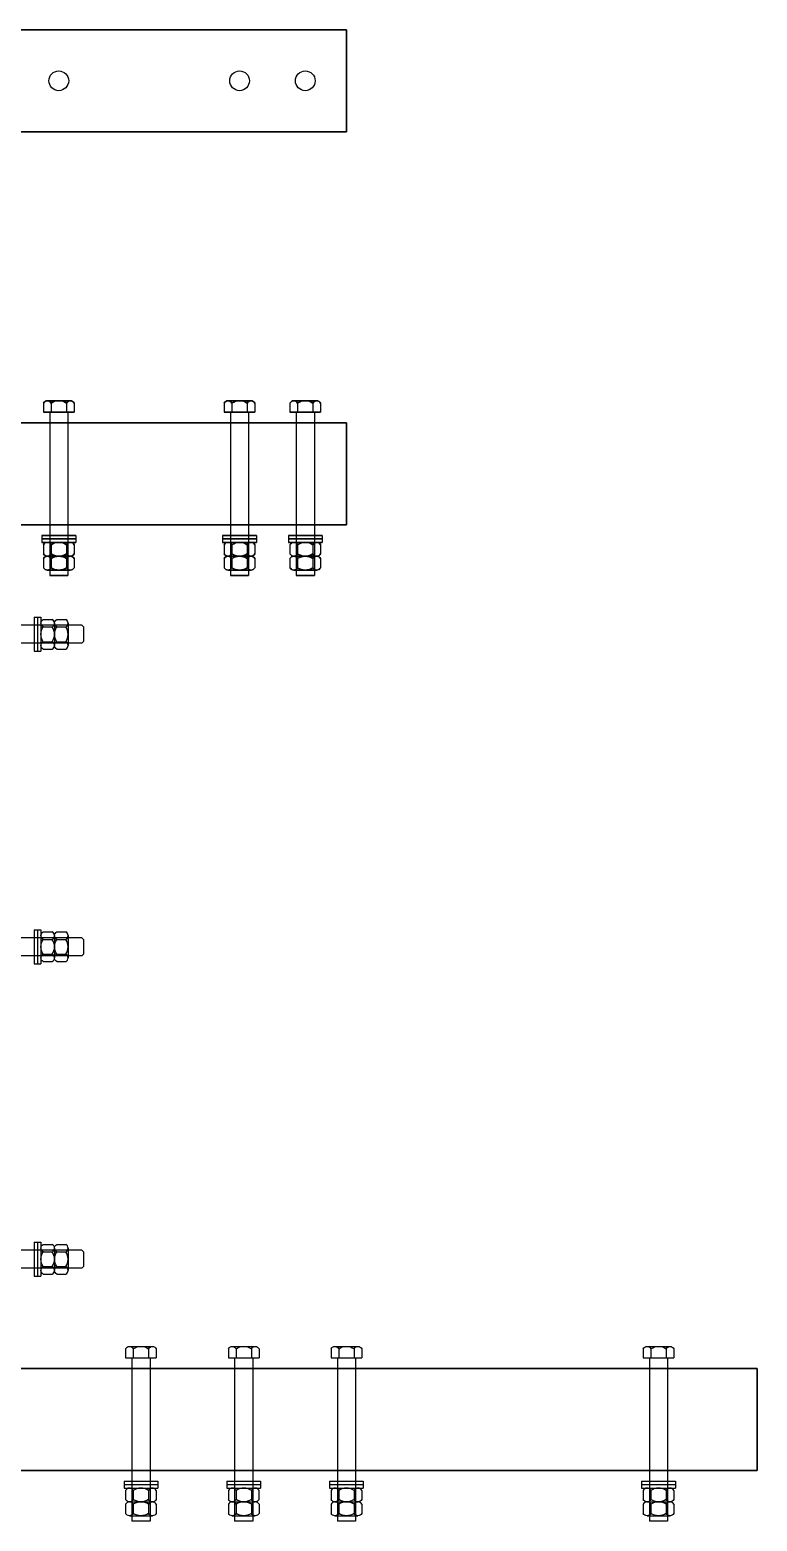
# Model space of a CAD drawing. Extents: x 36536 to 256213, y 18389 to 106449.
# Drawn here: x 240828 to 241714, y 83068 to 84882 of the extents above; entities that cross this region are included whole.
import ezdxf

# ---------------------------------------------------------------- set-up
doc = ezdxf.new("R2010")
doc.units = 0
doc.header["$LTSCALE"] = 1000
doc.header["$MEASUREMENT"] = 0
doc.layers.add('方管150X150X12', color=3, linetype='Continuous')

# ---------------------------------------------------------------- blocks, each defined once
blk = doc.blocks.new('*U466')
for points in [[(-128.3, 20.6), (-128.3, -20.6)], [(-124.2, 20.6), (-128.3, 20.6)], [(-124.2, 20.6), (-124.2, -20.6)], [(-124.2, 20.6), (-124.2, -20.6)], [(-120, 20.6), (-124.2, 20.6)], [(-120, 20.6), (-120, -20.6)], [(120, 20.6), (124.2, 20.6)], [(120, 20.6), (120, -20.6)], [(124.2, 20.6), (128.3, 20.6)], [(124.2, 20.6), (124.2, -20.6)], [(124.2, 20.6), (124.2, -20.6)], [(128.3, 20.6), (128.3, -20.6)], [(-178, 11), (-180, 8.9)], [(-180, 8.9), (-180, -8.9)], [(-178, 11), (178, 11)], [(-161.3, 13.5), (-161.3, -13.5)], [(-147.5, 18), (-158.5, 18)], [(-147.5, 9), (-158.5, 9)], [(-144.8, 13.5), (-144.8, -13.5)], [(-144.8, 13.5), (-144.8, -13.5)], [(-131, 18), (-142, 18)], [(-131, 9), (-142, 9)], [(-128.3, 13.5), (-128.3, -13.5)], [(128.3, 13.5), (128.3, -13.5)], [(131, 18), (142, 18)], [(131, 9), (142, 9)], [(144.8, 13.5), (144.8, -13.5)], [(144.8, 13.5), (144.8, -13.5)], [(147.5, 18), (158.5, 18)], [(147.5, 9), (158.5, 9)], [(161.3, 13.5), (161.3, -13.5)], [(178, 11), (180, 8.9)], [(180, 8.9), (180, -8.9)], [(-178, -11), (-180, -8.9)], [(-178, -11), (178, -11)], [(-147.5, -9), (-158.5, -9)], [(-147.5, -18), (-158.5, -18)], [(-131, -9), (-142, -9)], [(-131, -18), (-142, -18)], [(131, -9), (142, -9)], [(131, -18), (142, -18)], [(147.5, -9), (158.5, -9)], [(147.5, -18), (158.5, -18)], [(178, -11), (180, -8.9)], [(-124.2, -20.6), (-128.3, -20.6)], [(-120, -20.6), (-124.2, -20.6)], [(120, -20.6), (124.2, -20.6)], [(124.2, -20.6), (128.3, -20.6)]]:
    blk.add_lwpolyline(points)
for points in [[(-158.5, 9, -0.61177), (-158.5, 18, -0.61177)], [(-158.5, -9, -0.305858), (-158.5, 9, -0.305858)], [(-147.5, 9, 0.61177), (-147.5, 18, 0.61177)], [(-147.5, -9, 0.305858), (-147.5, 9, 0.305858)], [(-142, 9, -0.61177), (-142, 18, -0.61177)], [(-142, -9, -0.305858), (-142, 9, -0.305858)], [(-131, 9, 0.61177), (-131, 18, 0.61177)], [(-131, -9, 0.305858), (-131, 9, 0.305858)], [(131, 9, -0.61177), (131, 18, -0.61177)], [(131, -9, -0.305858), (131, 9, -0.305858)], [(142, 9, 0.61177), (142, 18, 0.61177)], [(142, -9, 0.305858), (142, 9, 0.305858)], [(147.5, 9, -0.61177), (147.5, 18, -0.61177)], [(147.5, -9, -0.305858), (147.5, 9, -0.305858)], [(158.5, 9, 0.61177), (158.5, 18, 0.61177)], [(158.5, -9, 0.305858), (158.5, 9, 0.305858)], [(-158.5, -18, -0.61177), (-158.5, -9, -0.61177)], [(-147.5, -18, 0.61177), (-147.5, -9, 0.61177)], [(-142, -18, -0.61177), (-142, -9, -0.61177)], [(-131, -18, 0.61177), (-131, -9, 0.61177)], [(131, -18, -0.61177), (131, -9, -0.61177)], [(142, -18, 0.61177), (142, -9, 0.61177)], [(147.5, -18, -0.61177), (147.5, -9, -0.61177)], [(158.5, -18, 0.61177), (158.5, -9, 0.61177)]]:
    blk.add_lwpolyline(points, format="xyb")
blk = doc.blocks.new('*U467')
at = {"layer": '方管150X150X12', "color": 0, "linetype": 'ByBlock', "lineweight": -2, "transparency": 16777216}
for p in [(0, 760), (0, 380), (0, 0)]:
    blk.add_blockref('*U466', p, dxfattribs=at)

msp = doc.modelspace()

# ---------------------------------------------------------------- linework, layer by layer
at = {"color": 2}
for points in [[(240213.576, 84881.977), (241213.576, 84881.977), (241213.576, 84757.977), (240213.576, 84757.977)], [(241213.576, 84881.977), (240213.576, 84881.977), (240213.576, 84757.977), (241213.576, 84757.977)], [(240213.576, 84403.934), (241213.576, 84403.934), (241213.576, 84279.934), (240213.576, 84279.934)], [(241213.576, 84403.934), (240213.576, 84403.934), (240213.576, 84279.934), (241213.576, 84279.934)], [(239713.576, 83253.934), (241713.576, 83253.934), (241713.576, 83129.934), (239713.576, 83129.934)], [(241713.576, 83253.934), (239713.576, 83253.934), (239713.576, 83129.934), (241713.576, 83129.934)]]:
    msp.add_lwpolyline(points, close=True, dxfattribs=at)
for points in [[(240854.254, 84428.132, 0.60107087), (240844.929, 84428.132, 0.60107087)], [(240844.929, 84428.132, -0.60107087), (240854.254, 84428.132, -0.60107087)], [(240872.902, 84428.131, 0.30051003), (240854.249, 84428.131, 0.30051003)], [(240854.249, 84428.131, -0.30051003), (240872.902, 84428.131, -0.30051003)], [(240882.222, 84428.132, 0.60107087), (240872.897, 84428.132, 0.60107087)], [(240872.897, 84428.132, -0.60107087), (240882.222, 84428.132, -0.60107087)], [(241074.254, 84428.132, 0.60107087), (241064.929, 84428.132, 0.60107087)], [(241064.929, 84428.132, -0.60107087), (241074.254, 84428.132, -0.60107087)], [(241092.902, 84428.131, 0.30051003), (241074.249, 84428.131, 0.30051003)], [(241074.249, 84428.131, -0.30051003), (241092.902, 84428.131, -0.30051003)], [(241102.222, 84428.132, 0.60107087), (241092.897, 84428.132, 0.60107087)], [(241092.897, 84428.132, -0.60107087), (241102.222, 84428.132, -0.60107087)], [(241154.254, 84428.132, 0.60107087), (241144.929, 84428.132, 0.60107087)], [(241144.929, 84428.132, -0.60107087), (241154.254, 84428.132, -0.60107087)], [(241172.902, 84428.131, 0.30051003), (241154.249, 84428.131, 0.30051003)], [(241154.249, 84428.131, -0.30051003), (241172.902, 84428.131, -0.30051003)], [(241182.222, 84428.132, 0.60107087), (241172.897, 84428.132, 0.60107087)], [(241172.897, 84428.132, -0.60107087), (241182.222, 84428.132, -0.60107087)], [(240854.253, 84255.882, 0.60107063), (240844.928, 84255.882, 0.60107063)], [(240844.93, 84255.882, -0.60107063), (240854.256, 84255.882, -0.60107063)], [(240872.901, 84255.881, 0.30050993), (240854.248, 84255.881, 0.30050993)], [(240854.25, 84255.881, -0.30050993), (240872.904, 84255.881, -0.30050993)], [(240882.221, 84255.882, 0.60107063), (240872.895, 84255.882, 0.60107063)], [(240872.898, 84255.882, -0.60107063), (240882.223, 84255.882, -0.60107063)], [(241074.253, 84255.882, 0.60107063), (241064.928, 84255.882, 0.60107063)], [(241064.93, 84255.882, -0.60107063), (241074.256, 84255.882, -0.60107063)], [(241092.901, 84255.881, 0.30050993), (241074.248, 84255.881, 0.30050993)], [(241074.25, 84255.881, -0.30050993), (241092.904, 84255.881, -0.30050993)], [(241102.221, 84255.882, 0.60107063), (241092.895, 84255.882, 0.60107063)], [(241092.898, 84255.882, -0.60107063), (241102.223, 84255.882, -0.60107063)], [(241154.253, 84255.882, 0.60107063), (241144.928, 84255.882, 0.60107063)], [(241144.93, 84255.882, -0.60107063), (241154.256, 84255.882, -0.60107063)], [(241172.901, 84255.881, 0.30050993), (241154.248, 84255.881, 0.30050993)], [(241154.25, 84255.881, -0.30050993), (241172.904, 84255.881, -0.30050993)], [(241182.221, 84255.882, 0.60107063), (241172.895, 84255.882, 0.60107063)], [(241172.898, 84255.882, -0.60107063), (241182.223, 84255.882, -0.60107063)], [(240854.253, 84244.687, -0.60107063), (240844.928, 84244.687, -0.60107063)], [(240844.928, 84239.082, -0.60107063), (240854.253, 84239.082, -0.60107063)], [(240844.93, 84244.687, 0.60107063), (240854.256, 84244.687, 0.60107063)], [(240854.256, 84239.082, 0.60107063), (240844.93, 84239.082, 0.60107063)], [(240872.901, 84244.687, -0.30050993), (240854.248, 84244.687, -0.30050993)], [(240854.248, 84239.081, -0.30050993), (240872.901, 84239.081, -0.30050993)], [(240854.25, 84244.687, 0.30050993), (240872.904, 84244.687, 0.30050993)], [(240872.904, 84239.081, 0.30050993), (240854.25, 84239.081, 0.30050993)], [(240882.221, 84244.687, -0.60107063), (240872.895, 84244.687, -0.60107063)], [(240872.895, 84239.082, -0.60107063), (240882.221, 84239.082, -0.60107063)], [(240872.898, 84244.687, 0.60107063), (240882.223, 84244.687, 0.60107063)], [(240882.223, 84239.082, 0.60107063), (240872.898, 84239.082, 0.60107063)], [(241074.253, 84244.687, -0.60107063), (241064.928, 84244.687, -0.60107063)], [(241064.928, 84239.082, -0.60107063), (241074.253, 84239.082, -0.60107063)], [(241064.93, 84244.687, 0.60107063), (241074.256, 84244.687, 0.60107063)], [(241074.256, 84239.082, 0.60107063), (241064.93, 84239.082, 0.60107063)], [(241092.901, 84244.687, -0.30050993), (241074.248, 84244.687, -0.30050993)], [(241074.248, 84239.081, -0.30050993), (241092.901, 84239.081, -0.30050993)], [(241074.25, 84244.687, 0.30050993), (241092.904, 84244.687, 0.30050993)], [(241092.904, 84239.081, 0.30050993), (241074.25, 84239.081, 0.30050993)], [(241102.221, 84244.687, -0.60107063), (241092.895, 84244.687, -0.60107063)], [(241092.895, 84239.082, -0.60107063), (241102.221, 84239.082, -0.60107063)], [(241092.898, 84244.687, 0.60107063), (241102.223, 84244.687, 0.60107063)], [(241102.223, 84239.082, 0.60107063), (241092.898, 84239.082, 0.60107063)], [(241154.253, 84244.687, -0.60107063), (241144.928, 84244.687, -0.60107063)], [(241144.928, 84239.082, -0.60107063), (241154.253, 84239.082, -0.60107063)], [(241144.93, 84244.687, 0.60107063), (241154.256, 84244.687, 0.60107063)], [(241154.256, 84239.082, 0.60107063), (241144.93, 84239.082, 0.60107063)], [(241172.901, 84244.687, -0.30050993), (241154.248, 84244.687, -0.30050993)], [(241154.248, 84239.081, -0.30050993), (241172.901, 84239.081, -0.30050993)], [(241154.25, 84244.687, 0.30050993), (241172.904, 84244.687, 0.30050993)], [(241172.904, 84239.081, 0.30050993), (241154.25, 84239.081, 0.30050993)], [(241182.221, 84244.687, -0.60107063), (241172.895, 84244.687, -0.60107063)], [(241172.895, 84239.082, -0.60107063), (241182.221, 84239.082, -0.60107063)], [(241172.898, 84244.687, 0.60107063), (241182.223, 84244.687, 0.60107063)], [(241182.223, 84239.082, 0.60107063), (241172.898, 84239.082, 0.60107063)], [(240844.928, 84227.887, 0.60107063), (240854.253, 84227.887, 0.60107063)], [(240854.256, 84227.887, -0.60107063), (240844.93, 84227.887, -0.60107063)], [(240854.248, 84227.887, 0.30050993), (240872.901, 84227.887, 0.30050993)], [(240872.904, 84227.887, -0.30050993), (240854.25, 84227.887, -0.30050993)], [(240872.895, 84227.887, 0.60107063), (240882.221, 84227.887, 0.60107063)], [(240882.223, 84227.887, -0.60107063), (240872.898, 84227.887, -0.60107063)], [(241064.928, 84227.887, 0.60107063), (241074.253, 84227.887, 0.60107063)], [(241074.256, 84227.887, -0.60107063), (241064.93, 84227.887, -0.60107063)], [(241074.248, 84227.887, 0.30050993), (241092.901, 84227.887, 0.30050993)], [(241092.904, 84227.887, -0.30050993), (241074.25, 84227.887, -0.30050993)], [(241092.895, 84227.887, 0.60107063), (241102.221, 84227.887, 0.60107063)], [(241102.223, 84227.887, -0.60107063), (241092.898, 84227.887, -0.60107063)], [(241144.928, 84227.887, 0.60107063), (241154.253, 84227.887, 0.60107063)], [(241154.256, 84227.887, -0.60107063), (241144.93, 84227.887, -0.60107063)], [(241154.248, 84227.887, 0.30050993), (241172.901, 84227.887, 0.30050993)], [(241172.904, 84227.887, -0.30050993), (241154.25, 84227.887, -0.30050993)], [(241172.895, 84227.887, 0.60107063), (241182.221, 84227.887, 0.60107063)], [(241182.223, 84227.887, -0.60107063), (241172.898, 84227.887, -0.60107063)], [(240944.929, 83278.132, -0.60107087), (240954.254, 83278.132, -0.60107087)], [(240944.929, 83278.132, -0.60107087), (240954.254, 83278.132, -0.60107087)], [(240954.249, 83278.131, -0.30051003), (240972.902, 83278.131, -0.30051003)], [(240954.249, 83278.131, -0.30051003), (240972.902, 83278.131, -0.30051003)], [(240972.897, 83278.132, -0.60107087), (240982.222, 83278.132, -0.60107087)], [(240972.897, 83278.132, -0.60107087), (240982.222, 83278.132, -0.60107087)], [(241069.929, 83278.132, -0.60107087), (241079.254, 83278.132, -0.60107087)], [(241069.929, 83278.132, -0.60107087), (241079.254, 83278.132, -0.60107087)], [(241079.249, 83278.131, -0.30051003), (241097.902, 83278.131, -0.30051003)], [(241079.249, 83278.131, -0.30051003), (241097.902, 83278.131, -0.30051003)], [(241097.897, 83278.132, -0.60107087), (241107.222, 83278.132, -0.60107087)], [(241097.897, 83278.132, -0.60107087), (241107.222, 83278.132, -0.60107087)], [(241194.929, 83278.132, -0.60107087), (241204.254, 83278.132, -0.60107087)], [(241194.929, 83278.132, -0.60107087), (241204.254, 83278.132, -0.60107087)], [(241204.249, 83278.131, -0.30051003), (241222.902, 83278.131, -0.30051003)], [(241204.249, 83278.131, -0.30051003), (241222.902, 83278.131, -0.30051003)], [(241222.897, 83278.132, -0.60107087), (241232.222, 83278.132, -0.60107087)], [(241222.897, 83278.132, -0.60107087), (241232.222, 83278.132, -0.60107087)], [(241574.929, 83278.132, -0.60107087), (241584.254, 83278.132, -0.60107087)], [(241574.929, 83278.132, -0.60107087), (241584.254, 83278.132, -0.60107087)], [(241584.249, 83278.131, -0.30051003), (241602.902, 83278.131, -0.30051003)], [(241584.249, 83278.131, -0.30051003), (241602.902, 83278.131, -0.30051003)], [(241602.897, 83278.132, -0.60107087), (241612.222, 83278.132, -0.60107087)], [(241602.897, 83278.132, -0.60107087), (241612.222, 83278.132, -0.60107087)], [(240954.253, 83105.882, 0.60107063), (240944.928, 83105.882, 0.60107063)], [(240954.253, 83105.882, 0.60107063), (240944.928, 83105.882, 0.60107063)], [(240972.901, 83105.881, 0.30050993), (240954.248, 83105.881, 0.30050993)], [(240972.901, 83105.881, 0.30050993), (240954.248, 83105.881, 0.30050993)], [(240982.221, 83105.882, 0.60107063), (240972.895, 83105.882, 0.60107063)], [(240982.221, 83105.882, 0.60107063), (240972.895, 83105.882, 0.60107063)], [(241079.253, 83105.882, 0.60107063), (241069.928, 83105.882, 0.60107063)], [(241079.253, 83105.882, 0.60107063), (241069.928, 83105.882, 0.60107063)], [(241097.901, 83105.881, 0.30050993), (241079.248, 83105.881, 0.30050993)], [(241097.901, 83105.881, 0.30050993), (241079.248, 83105.881, 0.30050993)], [(241107.221, 83105.882, 0.60107063), (241097.895, 83105.882, 0.60107063)], [(241107.221, 83105.882, 0.60107063), (241097.895, 83105.882, 0.60107063)], [(241204.253, 83105.882, 0.60107063), (241194.928, 83105.882, 0.60107063)], [(241204.253, 83105.882, 0.60107063), (241194.928, 83105.882, 0.60107063)], [(241222.901, 83105.881, 0.30050993), (241204.248, 83105.881, 0.30050993)], [(241222.901, 83105.881, 0.30050993), (241204.248, 83105.881, 0.30050993)], [(241232.221, 83105.882, 0.60107063), (241222.895, 83105.882, 0.60107063)], [(241232.221, 83105.882, 0.60107063), (241222.895, 83105.882, 0.60107063)], [(241584.253, 83105.882, 0.60107063), (241574.928, 83105.882, 0.60107063)], [(241584.253, 83105.882, 0.60107063), (241574.928, 83105.882, 0.60107063)], [(241602.901, 83105.881, 0.30050993), (241584.248, 83105.881, 0.30050993)], [(241602.901, 83105.881, 0.30050993), (241584.248, 83105.881, 0.30050993)], [(241612.221, 83105.882, 0.60107063), (241602.895, 83105.882, 0.60107063)], [(241612.221, 83105.882, 0.60107063), (241602.895, 83105.882, 0.60107063)], [(240954.253, 83094.687, -0.60107063), (240944.928, 83094.687, -0.60107063)], [(240954.253, 83094.687, -0.60107063), (240944.928, 83094.687, -0.60107063)], [(240954.256, 83089.082, 0.60107063), (240944.93, 83089.082, 0.60107063)], [(240954.256, 83089.082, 0.60107063), (240944.93, 83089.082, 0.60107063)], [(240972.901, 83094.687, -0.30050993), (240954.248, 83094.687, -0.30050993)], [(240972.901, 83094.687, -0.30050993), (240954.248, 83094.687, -0.30050993)], [(240972.904, 83089.081, 0.30050993), (240954.25, 83089.081, 0.30050993)], [(240972.904, 83089.081, 0.30050993), (240954.25, 83089.081, 0.30050993)], [(240982.221, 83094.687, -0.60107063), (240972.895, 83094.687, -0.60107063)], [(240982.221, 83094.687, -0.60107063), (240972.895, 83094.687, -0.60107063)], [(240982.223, 83089.082, 0.60107063), (240972.898, 83089.082, 0.60107063)], [(240982.223, 83089.082, 0.60107063), (240972.898, 83089.082, 0.60107063)], [(241079.253, 83094.687, -0.60107063), (241069.928, 83094.687, -0.60107063)], [(241079.253, 83094.687, -0.60107063), (241069.928, 83094.687, -0.60107063)], [(241079.256, 83089.082, 0.60107063), (241069.93, 83089.082, 0.60107063)], [(241079.256, 83089.082, 0.60107063), (241069.93, 83089.082, 0.60107063)], [(241097.901, 83094.687, -0.30050993), (241079.248, 83094.687, -0.30050993)], [(241097.901, 83094.687, -0.30050993), (241079.248, 83094.687, -0.30050993)], [(241097.904, 83089.081, 0.30050993), (241079.25, 83089.081, 0.30050993)], [(241097.904, 83089.081, 0.30050993), (241079.25, 83089.081, 0.30050993)], [(241107.221, 83094.687, -0.60107063), (241097.895, 83094.687, -0.60107063)], [(241107.221, 83094.687, -0.60107063), (241097.895, 83094.687, -0.60107063)], [(241107.223, 83089.082, 0.60107063), (241097.898, 83089.082, 0.60107063)], [(241107.223, 83089.082, 0.60107063), (241097.898, 83089.082, 0.60107063)], [(241204.253, 83094.687, -0.60107063), (241194.928, 83094.687, -0.60107063)], [(241204.253, 83094.687, -0.60107063), (241194.928, 83094.687, -0.60107063)], [(241204.256, 83089.082, 0.60107063), (241194.93, 83089.082, 0.60107063)], [(241204.256, 83089.082, 0.60107063), (241194.93, 83089.082, 0.60107063)], [(241222.901, 83094.687, -0.30050993), (241204.248, 83094.687, -0.30050993)], [(241222.901, 83094.687, -0.30050993), (241204.248, 83094.687, -0.30050993)], [(241222.904, 83089.081, 0.30050993), (241204.25, 83089.081, 0.30050993)], [(241222.904, 83089.081, 0.30050993), (241204.25, 83089.081, 0.30050993)], [(241232.221, 83094.687, -0.60107063), (241222.895, 83094.687, -0.60107063)], [(241232.221, 83094.687, -0.60107063), (241222.895, 83094.687, -0.60107063)], [(241232.223, 83089.082, 0.60107063), (241222.898, 83089.082, 0.60107063)], [(241232.223, 83089.082, 0.60107063), (241222.898, 83089.082, 0.60107063)], [(241584.253, 83094.687, -0.60107063), (241574.928, 83094.687, -0.60107063)], [(241584.253, 83094.687, -0.60107063), (241574.928, 83094.687, -0.60107063)], [(241584.256, 83089.082, 0.60107063), (241574.93, 83089.082, 0.60107063)], [(241584.256, 83089.082, 0.60107063), (241574.93, 83089.082, 0.60107063)], [(241602.901, 83094.687, -0.30050993), (241584.248, 83094.687, -0.30050993)], [(241602.901, 83094.687, -0.30050993), (241584.248, 83094.687, -0.30050993)], [(241602.904, 83089.081, 0.30050993), (241584.25, 83089.081, 0.30050993)], [(241602.904, 83089.081, 0.30050993), (241584.25, 83089.081, 0.30050993)], [(241612.221, 83094.687, -0.60107063), (241602.895, 83094.687, -0.60107063)], [(241612.221, 83094.687, -0.60107063), (241602.895, 83094.687, -0.60107063)], [(241612.223, 83089.082, 0.60107063), (241602.898, 83089.082, 0.60107063)], [(241612.223, 83089.082, 0.60107063), (241602.898, 83089.082, 0.60107063)], [(240954.256, 83077.887, -0.60107063), (240944.93, 83077.887, -0.60107063)], [(240954.256, 83077.887, -0.60107063), (240944.93, 83077.887, -0.60107063)], [(240972.904, 83077.887, -0.30050993), (240954.25, 83077.887, -0.30050993)], [(240972.904, 83077.887, -0.30050993), (240954.25, 83077.887, -0.30050993)], [(240982.223, 83077.887, -0.60107063), (240972.898, 83077.887, -0.60107063)], [(240982.223, 83077.887, -0.60107063), (240972.898, 83077.887, -0.60107063)], [(241079.256, 83077.887, -0.60107063), (241069.93, 83077.887, -0.60107063)], [(241079.256, 83077.887, -0.60107063), (241069.93, 83077.887, -0.60107063)], [(241097.904, 83077.887, -0.30050993), (241079.25, 83077.887, -0.30050993)], [(241097.904, 83077.887, -0.30050993), (241079.25, 83077.887, -0.30050993)], [(241107.223, 83077.887, -0.60107063), (241097.898, 83077.887, -0.60107063)], [(241107.223, 83077.887, -0.60107063), (241097.898, 83077.887, -0.60107063)], [(241204.256, 83077.887, -0.60107063), (241194.93, 83077.887, -0.60107063)], [(241204.256, 83077.887, -0.60107063), (241194.93, 83077.887, -0.60107063)], [(241222.904, 83077.887, -0.30050993), (241204.25, 83077.887, -0.30050993)], [(241222.904, 83077.887, -0.30050993), (241204.25, 83077.887, -0.30050993)], [(241232.223, 83077.887, -0.60107063), (241222.898, 83077.887, -0.60107063)], [(241232.223, 83077.887, -0.60107063), (241222.898, 83077.887, -0.60107063)], [(241584.256, 83077.887, -0.60107063), (241574.93, 83077.887, -0.60107063)], [(241584.256, 83077.887, -0.60107063), (241574.93, 83077.887, -0.60107063)], [(241602.904, 83077.887, -0.30050993), (241584.25, 83077.887, -0.30050993)], [(241602.904, 83077.887, -0.30050993), (241584.25, 83077.887, -0.30050993)], [(241612.223, 83077.887, -0.60107063), (241602.898, 83077.887, -0.60107063)], [(241612.223, 83077.887, -0.60107063), (241602.898, 83077.887, -0.60107063)]]:
    msp.add_lwpolyline(points, format="xyb")
for points in [[(240844.931, 84428.134), (240844.931, 84416.934)], [(240844.931, 84428.134), (240844.931, 84416.934)], [(240877.559, 84430.934), (240849.592, 84430.934)], [(240849.592, 84430.934), (240877.559, 84430.934)], [(240854.253, 84428.134), (240854.253, 84416.934)], [(240854.253, 84428.134), (240854.253, 84416.934)], [(240872.898, 84428.134), (240872.898, 84416.934)], [(240872.898, 84428.134), (240872.898, 84416.934)], [(240882.221, 84428.134), (240882.221, 84416.934)], [(240882.221, 84428.134), (240882.221, 84416.934)], [(241064.931, 84428.134), (241064.931, 84416.934)], [(241064.931, 84428.134), (241064.931, 84416.934)], [(241097.559, 84430.934), (241069.592, 84430.934)], [(241069.592, 84430.934), (241097.559, 84430.934)], [(241074.253, 84428.134), (241074.253, 84416.934)], [(241074.253, 84428.134), (241074.253, 84416.934)], [(241092.898, 84428.134), (241092.898, 84416.934)], [(241092.898, 84428.134), (241092.898, 84416.934)], [(241102.221, 84428.134), (241102.221, 84416.934)], [(241102.221, 84428.134), (241102.221, 84416.934)], [(241144.931, 84428.134), (241144.931, 84416.934)], [(241144.931, 84428.134), (241144.931, 84416.934)], [(241177.559, 84430.934), (241149.592, 84430.934)], [(241149.592, 84430.934), (241177.559, 84430.934)], [(241154.253, 84428.134), (241154.253, 84416.934)], [(241154.253, 84428.134), (241154.253, 84416.934)], [(241172.898, 84428.134), (241172.898, 84416.934)], [(241172.898, 84428.134), (241172.898, 84416.934)], [(241182.221, 84428.134), (241182.221, 84416.934)], [(241182.221, 84428.134), (241182.221, 84416.934)], [(240882.221, 84416.934), (240844.931, 84416.934)], [(240844.931, 84416.934), (240882.221, 84416.934)], [(240852.576, 84416.934), (240852.576, 84218.407)], [(240852.576, 84416.934), (240852.576, 84218.407)], [(240874.576, 84416.934), (240874.576, 84218.407)], [(240874.576, 84416.934), (240874.576, 84218.407)], [(241102.221, 84416.934), (241064.931, 84416.934)], [(241064.931, 84416.934), (241102.221, 84416.934)], [(241072.576, 84416.934), (241072.576, 84218.407)], [(241072.576, 84416.934), (241072.576, 84218.407)], [(241094.576, 84416.934), (241094.576, 84218.407)], [(241094.576, 84416.934), (241094.576, 84218.407)], [(241182.221, 84416.934), (241144.931, 84416.934)], [(241144.931, 84416.934), (241182.221, 84416.934)], [(241152.576, 84416.934), (241152.576, 84218.407)], [(241152.576, 84416.934), (241152.576, 84218.407)], [(241174.576, 84416.934), (241174.576, 84218.407)], [(241174.576, 84416.934), (241174.576, 84218.407)], [(240884.201, 84266.934), (240842.951, 84266.934)], [(240842.951, 84266.934), (240842.951, 84262.809)], [(240842.951, 84266.934), (240842.951, 84262.809)], [(240842.951, 84266.934), (240884.201, 84266.934)], [(240884.201, 84262.809), (240842.951, 84262.809)], [(240842.951, 84262.809), (240842.951, 84258.684)], [(240884.201, 84262.809), (240842.951, 84262.809)], [(240842.951, 84262.809), (240842.951, 84258.684)], [(240842.951, 84262.809), (240884.201, 84262.809)], [(240842.951, 84262.809), (240884.201, 84262.809)], [(240884.201, 84258.684), (240842.951, 84258.684)], [(240842.951, 84258.684), (240884.201, 84258.684)], [(240849.59, 84258.684), (240877.558, 84258.684)], [(240877.561, 84258.684), (240849.593, 84258.684)], [(240884.201, 84266.934), (240884.201, 84262.809)], [(240884.201, 84266.934), (240884.201, 84262.809)], [(240884.201, 84262.809), (240884.201, 84258.684)], [(240884.201, 84262.809), (240884.201, 84258.684)], [(241104.201, 84266.934), (241062.951, 84266.934)], [(241062.951, 84266.934), (241062.951, 84262.809)], [(241062.951, 84266.934), (241062.951, 84262.809)], [(241062.951, 84266.934), (241104.201, 84266.934)], [(241104.201, 84262.809), (241062.951, 84262.809)], [(241062.951, 84262.809), (241062.951, 84258.684)], [(241104.201, 84262.809), (241062.951, 84262.809)], [(241062.951, 84262.809), (241062.951, 84258.684)], [(241062.951, 84262.809), (241104.201, 84262.809)], [(241062.951, 84262.809), (241104.201, 84262.809)], [(241104.201, 84258.684), (241062.951, 84258.684)], [(241062.951, 84258.684), (241104.201, 84258.684)], [(241069.59, 84258.684), (241097.558, 84258.684)], [(241097.561, 84258.684), (241069.593, 84258.684)], [(241104.201, 84266.934), (241104.201, 84262.809)], [(241104.201, 84266.934), (241104.201, 84262.809)], [(241104.201, 84262.809), (241104.201, 84258.684)], [(241104.201, 84262.809), (241104.201, 84258.684)], [(241184.201, 84266.934), (241142.951, 84266.934)], [(241142.951, 84266.934), (241142.951, 84262.809)], [(241142.951, 84266.934), (241142.951, 84262.809)], [(241142.951, 84266.934), (241184.201, 84266.934)], [(241184.201, 84262.809), (241142.951, 84262.809)], [(241142.951, 84262.809), (241142.951, 84258.684)], [(241184.201, 84262.809), (241142.951, 84262.809)], [(241142.951, 84262.809), (241142.951, 84258.684)], [(241142.951, 84262.809), (241184.201, 84262.809)], [(241142.951, 84262.809), (241184.201, 84262.809)], [(241184.201, 84258.684), (241142.951, 84258.684)], [(241142.951, 84258.684), (241184.201, 84258.684)], [(241149.59, 84258.684), (241177.558, 84258.684)], [(241177.561, 84258.684), (241149.593, 84258.684)], [(241184.201, 84266.934), (241184.201, 84262.809)], [(241184.201, 84266.934), (241184.201, 84262.809)], [(241184.201, 84262.809), (241184.201, 84258.684)], [(241184.201, 84262.809), (241184.201, 84258.684)], [(240844.929, 84255.884), (240844.929, 84244.684)], [(240844.932, 84255.884), (240844.932, 84244.684)], [(240877.558, 84241.884), (240849.59, 84241.884)], [(240849.59, 84241.884), (240877.558, 84241.884)], [(240877.561, 84241.884), (240849.593, 84241.884)], [(240849.593, 84241.884), (240877.561, 84241.884)], [(240854.252, 84255.884), (240854.252, 84244.684)], [(240854.254, 84255.884), (240854.254, 84244.684)], [(240872.897, 84255.884), (240872.897, 84244.684)], [(240872.899, 84255.884), (240872.899, 84244.684)], [(240882.219, 84255.884), (240882.219, 84244.684)], [(240882.222, 84255.884), (240882.222, 84244.684)], [(241064.929, 84255.884), (241064.929, 84244.684)], [(241064.932, 84255.884), (241064.932, 84244.684)], [(241097.558, 84241.884), (241069.59, 84241.884)], [(241069.59, 84241.884), (241097.558, 84241.884)], [(241097.561, 84241.884), (241069.593, 84241.884)], [(241069.593, 84241.884), (241097.561, 84241.884)], [(241074.252, 84255.884), (241074.252, 84244.684)], [(241074.254, 84255.884), (241074.254, 84244.684)], [(241092.897, 84255.884), (241092.897, 84244.684)], [(241092.899, 84255.884), (241092.899, 84244.684)], [(241102.219, 84255.884), (241102.219, 84244.684)], [(241102.222, 84255.884), (241102.222, 84244.684)], [(241144.929, 84255.884), (241144.929, 84244.684)], [(241144.932, 84255.884), (241144.932, 84244.684)], [(241177.558, 84241.884), (241149.59, 84241.884)], [(241149.59, 84241.884), (241177.558, 84241.884)], [(241177.561, 84241.884), (241149.593, 84241.884)], [(241149.593, 84241.884), (241177.561, 84241.884)], [(241154.252, 84255.884), (241154.252, 84244.684)], [(241154.254, 84255.884), (241154.254, 84244.684)], [(241172.897, 84255.884), (241172.897, 84244.684)], [(241172.899, 84255.884), (241172.899, 84244.684)], [(241182.219, 84255.884), (241182.219, 84244.684)], [(241182.222, 84255.884), (241182.222, 84244.684)], [(240844.929, 84239.084), (240844.929, 84227.884)], [(240844.932, 84239.084), (240844.932, 84227.884)], [(240877.558, 84225.084), (240849.59, 84225.084)], [(240849.593, 84225.084), (240877.561, 84225.084)], [(240854.252, 84239.084), (240854.252, 84227.884)], [(240854.254, 84239.084), (240854.254, 84227.884)], [(240872.897, 84239.084), (240872.897, 84227.884)], [(240872.899, 84239.084), (240872.899, 84227.884)], [(240882.219, 84239.084), (240882.219, 84227.884)], [(240882.222, 84239.084), (240882.222, 84227.884)], [(241064.929, 84239.084), (241064.929, 84227.884)], [(241064.932, 84239.084), (241064.932, 84227.884)], [(241097.558, 84225.084), (241069.59, 84225.084)], [(241069.593, 84225.084), (241097.561, 84225.084)], [(241074.252, 84239.084), (241074.252, 84227.884)], [(241074.254, 84239.084), (241074.254, 84227.884)], [(241092.897, 84239.084), (241092.897, 84227.884)], [(241092.899, 84239.084), (241092.899, 84227.884)], [(241102.219, 84239.084), (241102.219, 84227.884)], [(241102.222, 84239.084), (241102.222, 84227.884)], [(241144.929, 84239.084), (241144.929, 84227.884)], [(241144.932, 84239.084), (241144.932, 84227.884)], [(241177.558, 84225.084), (241149.59, 84225.084)], [(241149.593, 84225.084), (241177.561, 84225.084)], [(241154.252, 84239.084), (241154.252, 84227.884)], [(241154.254, 84239.084), (241154.254, 84227.884)], [(241172.897, 84239.084), (241172.897, 84227.884)], [(241172.899, 84239.084), (241172.899, 84227.884)], [(241182.219, 84239.084), (241182.219, 84227.884)], [(241182.222, 84239.084), (241182.222, 84227.884)], [(240852.576, 84218.407), (240874.576, 84218.407), (240874.576, 84218.407)], [(240874.576, 84218.407), (240852.576, 84218.407), (240852.576, 84218.407)], [(241072.576, 84218.407), (241094.576, 84218.407), (241094.576, 84218.407)], [(241094.576, 84218.407), (241072.576, 84218.407), (241072.576, 84218.407)], [(241152.576, 84218.407), (241174.576, 84218.407), (241174.576, 84218.407)], [(241174.576, 84218.407), (241152.576, 84218.407), (241152.576, 84218.407)], [(240949.592, 83280.934), (240977.559, 83280.934)], [(240949.592, 83280.934), (240977.559, 83280.934)], [(241074.592, 83280.934), (241102.559, 83280.934)], [(241074.592, 83280.934), (241102.559, 83280.934)], [(241199.592, 83280.934), (241227.559, 83280.934)], [(241199.592, 83280.934), (241227.559, 83280.934)], [(241579.592, 83280.934), (241607.559, 83280.934)], [(241579.592, 83280.934), (241607.559, 83280.934)], [(240944.931, 83278.134), (240944.931, 83266.934)], [(240944.931, 83278.134), (240944.931, 83266.934)], [(240944.931, 83266.934), (240982.221, 83266.934)], [(240944.931, 83266.934), (240982.221, 83266.934)], [(240952.576, 83266.934), (240952.576, 83068.407)], [(240952.576, 83266.934), (240952.576, 83068.407)], [(240954.253, 83278.134), (240954.253, 83266.934)], [(240954.253, 83278.134), (240954.253, 83266.934)], [(240972.898, 83278.134), (240972.898, 83266.934)], [(240972.898, 83278.134), (240972.898, 83266.934)], [(240974.576, 83266.934), (240974.576, 83068.407)], [(240974.576, 83266.934), (240974.576, 83068.407)], [(240982.221, 83278.134), (240982.221, 83266.934)], [(240982.221, 83278.134), (240982.221, 83266.934)], [(241069.931, 83278.134), (241069.931, 83266.934)], [(241069.931, 83278.134), (241069.931, 83266.934)], [(241069.931, 83266.934), (241107.221, 83266.934)], [(241069.931, 83266.934), (241107.221, 83266.934)], [(241077.576, 83266.934), (241077.576, 83068.407)], [(241077.576, 83266.934), (241077.576, 83068.407)], [(241079.253, 83278.134), (241079.253, 83266.934)], [(241079.253, 83278.134), (241079.253, 83266.934)], [(241097.898, 83278.134), (241097.898, 83266.934)], [(241097.898, 83278.134), (241097.898, 83266.934)], [(241099.576, 83266.934), (241099.576, 83068.407)], [(241099.576, 83266.934), (241099.576, 83068.407)], [(241107.221, 83278.134), (241107.221, 83266.934)], [(241107.221, 83278.134), (241107.221, 83266.934)], [(241194.931, 83278.134), (241194.931, 83266.934)], [(241194.931, 83278.134), (241194.931, 83266.934)], [(241194.931, 83266.934), (241232.221, 83266.934)], [(241194.931, 83266.934), (241232.221, 83266.934)], [(241202.576, 83266.934), (241202.576, 83068.407)], [(241202.576, 83266.934), (241202.576, 83068.407)], [(241204.253, 83278.134), (241204.253, 83266.934)], [(241204.253, 83278.134), (241204.253, 83266.934)], [(241222.898, 83278.134), (241222.898, 83266.934)], [(241222.898, 83278.134), (241222.898, 83266.934)], [(241224.576, 83266.934), (241224.576, 83068.407)], [(241224.576, 83266.934), (241224.576, 83068.407)], [(241232.221, 83278.134), (241232.221, 83266.934)], [(241232.221, 83278.134), (241232.221, 83266.934)], [(241574.931, 83278.134), (241574.931, 83266.934)], [(241574.931, 83278.134), (241574.931, 83266.934)], [(241574.931, 83266.934), (241612.221, 83266.934)], [(241574.931, 83266.934), (241612.221, 83266.934)], [(241582.576, 83266.934), (241582.576, 83068.407)], [(241582.576, 83266.934), (241582.576, 83068.407)], [(241584.253, 83278.134), (241584.253, 83266.934)], [(241584.253, 83278.134), (241584.253, 83266.934)], [(241602.898, 83278.134), (241602.898, 83266.934)], [(241602.898, 83278.134), (241602.898, 83266.934)], [(241604.576, 83266.934), (241604.576, 83068.407)], [(241604.576, 83266.934), (241604.576, 83068.407)], [(241612.221, 83278.134), (241612.221, 83266.934)], [(241612.221, 83278.134), (241612.221, 83266.934)], [(240942.951, 83116.934), (240942.951, 83112.809)], [(240942.951, 83116.934), (240984.201, 83116.934)], [(240942.951, 83116.934), (240942.951, 83112.809)], [(240942.951, 83116.934), (240984.201, 83116.934)], [(240984.201, 83116.934), (240984.201, 83112.809)], [(240984.201, 83116.934), (240984.201, 83112.809)], [(241067.951, 83116.934), (241067.951, 83112.809)], [(241067.951, 83116.934), (241109.201, 83116.934)], [(241067.951, 83116.934), (241067.951, 83112.809)], [(241067.951, 83116.934), (241109.201, 83116.934)], [(241109.201, 83116.934), (241109.201, 83112.809)], [(241109.201, 83116.934), (241109.201, 83112.809)], [(241192.951, 83116.934), (241192.951, 83112.809)], [(241192.951, 83116.934), (241234.201, 83116.934)], [(241192.951, 83116.934), (241192.951, 83112.809)], [(241192.951, 83116.934), (241234.201, 83116.934)], [(241234.201, 83116.934), (241234.201, 83112.809)], [(241234.201, 83116.934), (241234.201, 83112.809)], [(241572.951, 83116.934), (241572.951, 83112.809)], [(241572.951, 83116.934), (241614.201, 83116.934)], [(241572.951, 83116.934), (241572.951, 83112.809)], [(241572.951, 83116.934), (241614.201, 83116.934)], [(241614.201, 83116.934), (241614.201, 83112.809)], [(241614.201, 83116.934), (241614.201, 83112.809)], [(240942.951, 83112.809), (240942.951, 83108.684)], [(240942.951, 83112.809), (240984.201, 83112.809)], [(240942.951, 83112.809), (240984.201, 83112.809)], [(240942.951, 83112.809), (240942.951, 83108.684)], [(240942.951, 83112.809), (240984.201, 83112.809)], [(240942.951, 83112.809), (240984.201, 83112.809)], [(240942.951, 83108.684), (240984.201, 83108.684)], [(240942.951, 83108.684), (240984.201, 83108.684)], [(240944.929, 83105.884), (240944.929, 83094.684)], [(240944.929, 83105.884), (240944.929, 83094.684)], [(240949.59, 83108.684), (240977.558, 83108.684)], [(240949.59, 83108.684), (240977.558, 83108.684)], [(240954.252, 83105.884), (240954.252, 83094.684)], [(240954.252, 83105.884), (240954.252, 83094.684)], [(240972.897, 83105.884), (240972.897, 83094.684)], [(240972.897, 83105.884), (240972.897, 83094.684)], [(240982.219, 83105.884), (240982.219, 83094.684)], [(240982.219, 83105.884), (240982.219, 83094.684)], [(240984.201, 83112.809), (240984.201, 83108.684)], [(240984.201, 83112.809), (240984.201, 83108.684)], [(241067.951, 83112.809), (241067.951, 83108.684)], [(241067.951, 83112.809), (241109.201, 83112.809)], [(241067.951, 83112.809), (241109.201, 83112.809)], [(241067.951, 83112.809), (241067.951, 83108.684)], [(241067.951, 83112.809), (241109.201, 83112.809)], [(241067.951, 83112.809), (241109.201, 83112.809)], [(241067.951, 83108.684), (241109.201, 83108.684)], [(241067.951, 83108.684), (241109.201, 83108.684)], [(241069.929, 83105.884), (241069.929, 83094.684)], [(241069.929, 83105.884), (241069.929, 83094.684)], [(241074.59, 83108.684), (241102.558, 83108.684)], [(241074.59, 83108.684), (241102.558, 83108.684)], [(241079.252, 83105.884), (241079.252, 83094.684)], [(241079.252, 83105.884), (241079.252, 83094.684)], [(241097.897, 83105.884), (241097.897, 83094.684)], [(241097.897, 83105.884), (241097.897, 83094.684)], [(241107.219, 83105.884), (241107.219, 83094.684)], [(241107.219, 83105.884), (241107.219, 83094.684)], [(241109.201, 83112.809), (241109.201, 83108.684)], [(241109.201, 83112.809), (241109.201, 83108.684)], [(241192.951, 83112.809), (241192.951, 83108.684)], [(241192.951, 83112.809), (241234.201, 83112.809)], [(241192.951, 83112.809), (241234.201, 83112.809)], [(241192.951, 83112.809), (241192.951, 83108.684)], [(241192.951, 83112.809), (241234.201, 83112.809)], [(241192.951, 83112.809), (241234.201, 83112.809)], [(241192.951, 83108.684), (241234.201, 83108.684)], [(241192.951, 83108.684), (241234.201, 83108.684)], [(241194.929, 83105.884), (241194.929, 83094.684)], [(241194.929, 83105.884), (241194.929, 83094.684)], [(241199.59, 83108.684), (241227.558, 83108.684)], [(241199.59, 83108.684), (241227.558, 83108.684)], [(241204.252, 83105.884), (241204.252, 83094.684)], [(241204.252, 83105.884), (241204.252, 83094.684)], [(241222.897, 83105.884), (241222.897, 83094.684)], [(241222.897, 83105.884), (241222.897, 83094.684)], [(241232.219, 83105.884), (241232.219, 83094.684)], [(241232.219, 83105.884), (241232.219, 83094.684)], [(241234.201, 83112.809), (241234.201, 83108.684)], [(241234.201, 83112.809), (241234.201, 83108.684)], [(241572.951, 83112.809), (241572.951, 83108.684)], [(241572.951, 83112.809), (241614.201, 83112.809)], [(241572.951, 83112.809), (241614.201, 83112.809)], [(241572.951, 83112.809), (241572.951, 83108.684)], [(241572.951, 83112.809), (241614.201, 83112.809)], [(241572.951, 83112.809), (241614.201, 83112.809)], [(241572.951, 83108.684), (241614.201, 83108.684)], [(241572.951, 83108.684), (241614.201, 83108.684)], [(241574.929, 83105.884), (241574.929, 83094.684)], [(241574.929, 83105.884), (241574.929, 83094.684)], [(241579.59, 83108.684), (241607.558, 83108.684)], [(241579.59, 83108.684), (241607.558, 83108.684)], [(241584.252, 83105.884), (241584.252, 83094.684)], [(241584.252, 83105.884), (241584.252, 83094.684)], [(241602.897, 83105.884), (241602.897, 83094.684)], [(241602.897, 83105.884), (241602.897, 83094.684)], [(241612.219, 83105.884), (241612.219, 83094.684)], [(241612.219, 83105.884), (241612.219, 83094.684)], [(241614.201, 83112.809), (241614.201, 83108.684)], [(241614.201, 83112.809), (241614.201, 83108.684)], [(240944.932, 83089.084), (240944.932, 83077.884)], [(240944.932, 83089.084), (240944.932, 83077.884)], [(240949.59, 83091.884), (240977.558, 83091.884)], [(240949.59, 83091.884), (240977.558, 83091.884)], [(240949.593, 83091.884), (240977.561, 83091.884)], [(240949.593, 83091.884), (240977.561, 83091.884)], [(240954.254, 83089.084), (240954.254, 83077.884)], [(240954.254, 83089.084), (240954.254, 83077.884)], [(240972.899, 83089.084), (240972.899, 83077.884)], [(240972.899, 83089.084), (240972.899, 83077.884)], [(240982.222, 83089.084), (240982.222, 83077.884)], [(240982.222, 83089.084), (240982.222, 83077.884)], [(241069.932, 83089.084), (241069.932, 83077.884)], [(241069.932, 83089.084), (241069.932, 83077.884)], [(241074.59, 83091.884), (241102.558, 83091.884)], [(241074.59, 83091.884), (241102.558, 83091.884)], [(241074.593, 83091.884), (241102.561, 83091.884)], [(241074.593, 83091.884), (241102.561, 83091.884)], [(241079.254, 83089.084), (241079.254, 83077.884)], [(241079.254, 83089.084), (241079.254, 83077.884)], [(241097.899, 83089.084), (241097.899, 83077.884)], [(241097.899, 83089.084), (241097.899, 83077.884)], [(241107.222, 83089.084), (241107.222, 83077.884)], [(241107.222, 83089.084), (241107.222, 83077.884)], [(241194.932, 83089.084), (241194.932, 83077.884)], [(241194.932, 83089.084), (241194.932, 83077.884)], [(241199.59, 83091.884), (241227.558, 83091.884)], [(241199.59, 83091.884), (241227.558, 83091.884)], [(241199.593, 83091.884), (241227.561, 83091.884)], [(241199.593, 83091.884), (241227.561, 83091.884)], [(241204.254, 83089.084), (241204.254, 83077.884)], [(241204.254, 83089.084), (241204.254, 83077.884)], [(241222.899, 83089.084), (241222.899, 83077.884)], [(241222.899, 83089.084), (241222.899, 83077.884)], [(241232.222, 83089.084), (241232.222, 83077.884)], [(241232.222, 83089.084), (241232.222, 83077.884)], [(241574.932, 83089.084), (241574.932, 83077.884)], [(241574.932, 83089.084), (241574.932, 83077.884)], [(241579.59, 83091.884), (241607.558, 83091.884)], [(241579.59, 83091.884), (241607.558, 83091.884)], [(241579.593, 83091.884), (241607.561, 83091.884)], [(241579.593, 83091.884), (241607.561, 83091.884)], [(241584.254, 83089.084), (241584.254, 83077.884)], [(241584.254, 83089.084), (241584.254, 83077.884)], [(241602.899, 83089.084), (241602.899, 83077.884)], [(241602.899, 83089.084), (241602.899, 83077.884)], [(241612.222, 83089.084), (241612.222, 83077.884)], [(241612.222, 83089.084), (241612.222, 83077.884)], [(240949.593, 83075.084), (240977.561, 83075.084)], [(240949.593, 83075.084), (240977.561, 83075.084)], [(240974.576, 83068.407), (240952.576, 83068.407), (240952.576, 83068.407)], [(240974.576, 83068.407), (240952.576, 83068.407), (240952.576, 83068.407)], [(241074.593, 83075.084), (241102.561, 83075.084)], [(241074.593, 83075.084), (241102.561, 83075.084)], [(241099.576, 83068.407), (241077.576, 83068.407), (241077.576, 83068.407)], [(241099.576, 83068.407), (241077.576, 83068.407), (241077.576, 83068.407)], [(241199.593, 83075.084), (241227.561, 83075.084)], [(241199.593, 83075.084), (241227.561, 83075.084)], [(241224.576, 83068.407), (241202.576, 83068.407), (241202.576, 83068.407)], [(241224.576, 83068.407), (241202.576, 83068.407), (241202.576, 83068.407)], [(241579.593, 83075.084), (241607.561, 83075.084)], [(241579.593, 83075.084), (241607.561, 83075.084)], [(241604.576, 83068.407), (241582.576, 83068.407), (241582.576, 83068.407)], [(241604.576, 83068.407), (241582.576, 83068.407), (241582.576, 83068.407)]]:
    msp.add_lwpolyline(points)
for centre in [(240863.576, 84819.977), (241083.576, 84819.977), (241163.576, 84819.977)]:
    msp.add_circle(centre, 12)

# ---------------------------------------------------------------- block references
at = {"layer": '方管150X150X12', "xscale": -1}
msp.add_blockref('*U467', (240713.576, 83386.934), dxfattribs=at)

doc.saveas('drawing.dxf')
